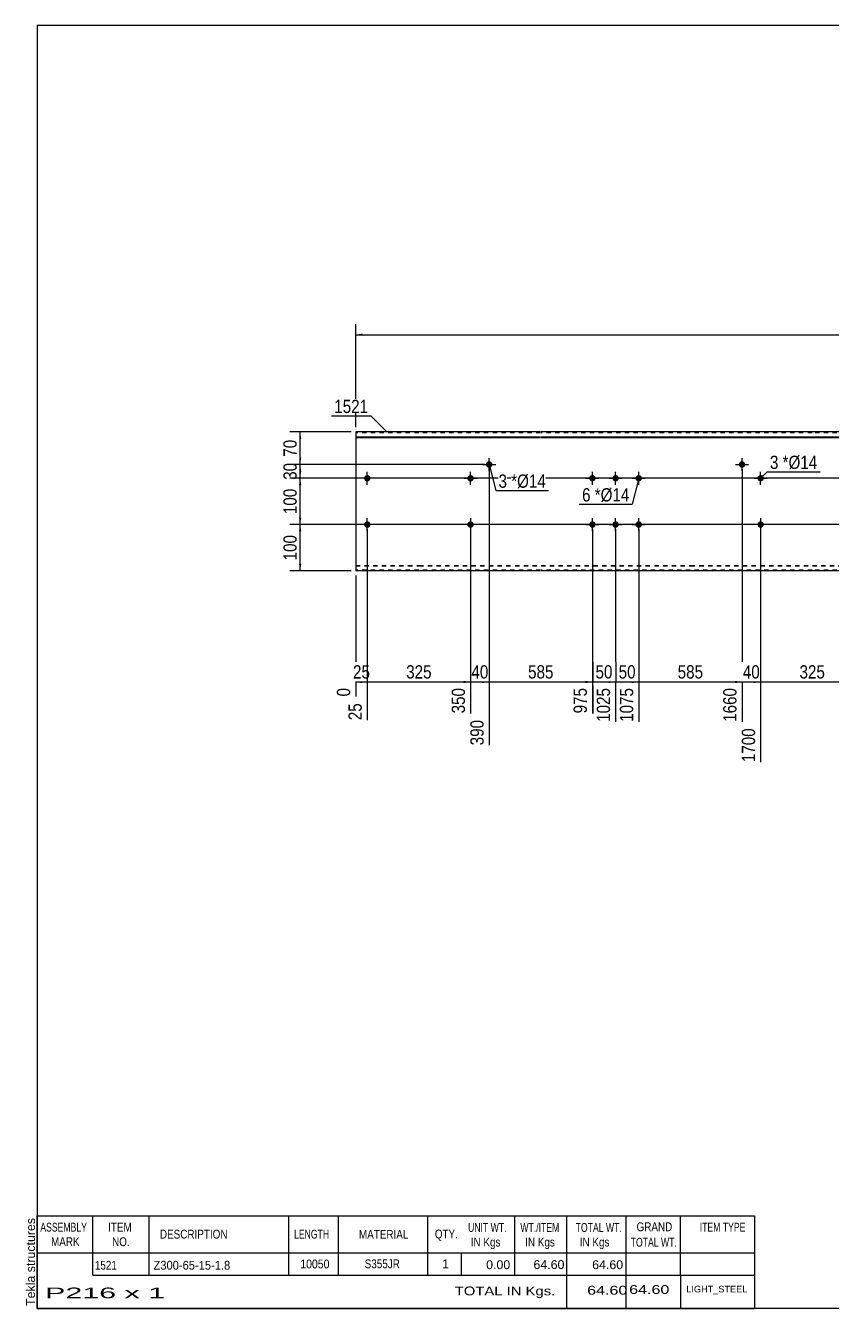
# Model space of a CAD drawing. Header units: millimetres. Extents: x -71 to 331, y -174 to 103.
# Drawn here: x -71.3 to 102.7, y -174.3 to 102.8 of the extents above; entities that cross this region are included whole.
import ezdxf

# ---------------------------------------------------------------- set-up
doc = ezdxf.new("R2010")
doc.units = ezdxf.units.MM
doc.linetypes.add('DXK_LINE_DOT1', pattern=[1.8814, 0.9407, -0.9407])
doc.styles.add('Arial', font='ARIAL.TTF', dxfattribs={"height": 0.2})
doc.styles.add('Arial Narrow', font='ARIALN.TTF', dxfattribs={"height": 0.2})

# ---------------------------------------------------------------- blocks, each defined once
blk = doc.blocks.new('Unknown-627191551-2131')
at = {"color": 5, "linetype": 'Continuous'}
for p, q in [((331.25, 102.75), (-68.75, 102.75)), ((-68.75, 102.75), (-68.75, -174.25)), ((331.25, -174.25), (331.25, 102.75)), ((-68.75, -174.25), (331.25, -174.25))]:
    blk.add_line(p, q, dxfattribs=at)
at = {"color": 174, "linetype": 'Continuous', "style": 'Arial'}
blk.add_text('Tekla structures', height=1.9102, rotation=90, dxfattribs=at).set_placement((-69.25, -173.75))
blk = doc.blocks.new('Bolt-627191551-1223 - 1203')
at = {"linetype": 'Continuous'}
blk.add_hatch(color=3, dxfattribs=at).paths.add_polyline_path([(28.12, 7.97, -1), (29.52, 7.97, -1)])
at = {"color": 3, "linetype": 'Continuous'}
for p, q in [((28.82, 6.57), (28.82, 9.37)), ((27.42, 7.97), (30.22, 7.97))]:
    blk.add_line(p, q, dxfattribs=at)
blk = doc.blocks.new('Part-627191551-1218 - 1203')
at = {"color": 2, "linetype": 'Continuous'}
for p, q in [((0, 15), (0, -15)), ((13.6, 15), (0, 15)), ((0, 13.94), (13.6, 13.94)), ((39.92, 15), (13.7, 15)), ((13.7, 13.94), (39.92, 13.94)), ((72.21, 15), (40.02, 15)), ((40.02, 13.94), (72.21, 13.94)), ((98.53, 15), (72.31, 15)), ((72.31, 13.94), (98.53, 13.94)), ((120.82, 15), (98.63, 15)), ((98.63, 13.94), (120.82, 13.94)), ((142.32, 15), (120.92, 15)), ((120.92, 13.94), (142.32, 13.94)), ((164.62, 15), (142.42, 15)), ((142.42, 13.94), (164.62, 13.94)), ((189.94, 15), (164.72, 15)), ((164.72, 13.94), (189.94, 13.94)), ((222.23, 15), (190.04, 15)), ((190.04, 13.94), (222.23, 13.94)), ((247.56, 15), (222.33, 15)), ((222.33, 13.94), (247.56, 13.94)), ((261.26, 15), (247.66, 15)), ((247.66, 13.94), (261.26, 13.94)), ((261.26, 15), (261.26, -15)), ((0, 13.81), (13.6, 13.81)), ((13.7, 13.81), (39.92, 13.81)), ((40.02, 13.81), (72.21, 13.81)), ((72.31, 13.81), (98.53, 13.81)), ((98.63, 13.81), (120.82, 13.81)), ((120.92, 13.81), (142.32, 13.81)), ((142.42, 13.81), (164.62, 13.81)), ((164.72, 13.81), (189.94, 13.81)), ((190.04, 13.81), (222.23, 13.81)), ((222.33, 13.81), (247.56, 13.81)), ((247.66, 13.81), (261.26, 13.81)), ((13.6, -15), (0, -15)), ((39.92, -15), (13.7, -15)), ((72.21, -15), (40.02, -15)), ((98.53, -15), (72.31, -15)), ((120.82, -15), (98.63, -15)), ((142.32, -15), (120.92, -15)), ((164.62, -15), (142.42, -15)), ((189.94, -15), (164.72, -15)), ((222.23, -15), (190.04, -15)), ((247.56, -15), (222.33, -15)), ((261.26, -15), (247.66, -15))]:
    blk.add_line(p, q, dxfattribs=at)
at = {"color": 7, "linetype": 'DXK_LINE_DOT1'}
for p, q in [((13.6, 14.82), (0, 14.82)), ((39.92, 14.82), (13.7, 14.82)), ((72.21, 14.82), (40.02, 14.82)), ((98.53, 14.82), (72.31, 14.82)), ((120.82, 14.82), (98.63, 14.82)), ((142.32, 14.82), (120.92, 14.82)), ((164.62, 14.82), (142.42, 14.82)), ((189.94, 14.82), (164.72, 14.82)), ((222.23, 14.82), (190.04, 14.82)), ((247.56, 14.82), (222.33, 14.82)), ((261.26, 14.82), (247.66, 14.82)), ((0, -13.81), (13.6, -13.81)), ((13.7, -13.81), (39.92, -13.81)), ((40.02, -13.81), (72.21, -13.81)), ((72.31, -13.81), (98.53, -13.81)), ((98.63, -13.81), (120.82, -13.81)), ((120.92, -13.81), (142.32, -13.81)), ((142.42, -13.81), (164.62, -13.81)), ((164.72, -13.81), (189.94, -13.81)), ((190.04, -13.81), (222.23, -13.81)), ((222.33, -13.81), (247.56, -13.81)), ((247.66, -13.81), (261.26, -13.81)), ((0, -13.94), (13.6, -13.94)), ((13.6, -14.82), (0, -14.82)), ((13.7, -13.94), (39.92, -13.94)), ((39.92, -14.82), (13.7, -14.82)), ((40.02, -13.94), (72.21, -13.94)), ((72.21, -14.82), (40.02, -14.82)), ((72.31, -13.94), (98.53, -13.94)), ((98.53, -14.82), (72.31, -14.82)), ((98.63, -13.94), (120.82, -13.94)), ((120.82, -14.82), (98.63, -14.82)), ((120.92, -13.94), (142.32, -13.94)), ((142.32, -14.82), (120.92, -14.82)), ((142.42, -13.94), (164.62, -13.94)), ((164.62, -14.82), (142.42, -14.82)), ((164.72, -13.94), (189.94, -13.94)), ((189.94, -14.82), (164.72, -14.82)), ((190.04, -13.94), (222.23, -13.94)), ((222.23, -14.82), (190.04, -14.82)), ((222.33, -13.94), (247.56, -13.94)), ((247.56, -14.82), (222.33, -14.82)), ((247.66, -13.94), (261.26, -13.94)), ((261.26, -14.82), (247.66, -14.82))]:
    blk.add_line(p, q, dxfattribs=at)
blk = doc.blocks.new('Bolt-627191551-1224 - 1203')
at = {"linetype": 'Continuous'}
blk.add_hatch(color=3, dxfattribs=at).paths.add_polyline_path([(82.71, 7.97, -1), (84.11, 7.97, -1)])
at = {"color": 3, "linetype": 'Continuous'}
for p, q in [((83.41, 6.57), (83.41, 9.37)), ((82.01, 7.97), (84.81, 7.97))]:
    blk.add_line(p, q, dxfattribs=at)
blk = doc.blocks.new('Bolt-627191551-1225 - 1203')
at = {"linetype": 'Continuous'}
for points in [[(50.41, 5, -1), (51.81, 5, -1)], [(55.41, 5, -1), (56.81, 5, -1)], [(60.41, 5, -1), (61.81, 5, -1)], [(50.41, -5, -1), (51.81, -5, -1)], [(55.41, -5, -1), (56.81, -5, -1)], [(60.41, -5, -1), (61.81, -5, -1)]]:
    blk.add_hatch(color=3, dxfattribs=at).paths.add_polyline_path(points)
at = {"color": 3, "linetype": 'Continuous'}
for p, q in [((51.11, 3.6), (51.11, 6.4)), ((56.11, 3.6), (56.11, 6.4)), ((61.11, 3.6), (61.11, 6.4)), ((49.71, 5), (52.51, 5)), ((54.71, 5), (57.51, 5)), ((59.71, 5), (62.51, 5)), ((49.71, -5), (52.51, -5)), ((51.11, -6.4), (51.11, -3.6)), ((54.71, -5), (57.51, -5)), ((56.11, -6.4), (56.11, -3.6)), ((59.71, -5), (62.51, -5)), ((61.11, -6.4), (61.11, -3.6))]:
    blk.add_line(p, q, dxfattribs=at)
blk = doc.blocks.new('Bolt-627191551-1226 - 1203')
at = {"linetype": 'Continuous'}
blk.add_hatch(color=3, dxfattribs=at).paths.add_polyline_path([(25.49, -5, -1), (24.09, -5, -1)])
at = {"color": 3, "linetype": 'Continuous'}
for p, q in [((26.19, -5), (23.39, -5)), ((24.79, -3.6), (24.79, -6.4))]:
    blk.add_line(p, q, dxfattribs=at)
blk = doc.blocks.new('Bolt-627191551-1229 - 1203')
at = {"linetype": 'Continuous'}
blk.add_hatch(color=3, dxfattribs=at).paths.add_polyline_path([(24.09, 5, -1), (25.49, 5, -1)])
at = {"color": 3, "linetype": 'Continuous'}
for p, q in [((24.79, 3.6), (24.79, 6.4)), ((23.39, 5), (26.19, 5))]:
    blk.add_line(p, q, dxfattribs=at)
blk = doc.blocks.new('Bolt-627191551-1230 - 1203')
at = {"linetype": 'Continuous'}
blk.add_hatch(color=3, dxfattribs=at).paths.add_polyline_path([(86.73, 5, -1), (88.13, 5, -1)])
at = {"color": 3, "linetype": 'Continuous'}
for p, q in [((87.43, 3.6), (87.43, 6.4)), ((86.03, 5), (88.83, 5))]:
    blk.add_line(p, q, dxfattribs=at)
blk = doc.blocks.new('Bolt-627191551-1231 - 1203')
at = {"linetype": 'Continuous'}
blk.add_hatch(color=3, dxfattribs=at).paths.add_polyline_path([(88.13, -5, -1), (86.73, -5, -1)])
at = {"color": 3, "linetype": 'Continuous'}
for p, q in [((88.83, -5), (86.03, -5)), ((87.43, -3.6), (87.43, -6.4))]:
    blk.add_line(p, q, dxfattribs=at)
blk = doc.blocks.new('Bolt-627191551-1232 - 1203')
at = {"linetype": 'Continuous'}
for points in [[(1.8, 5, -1), (3.2, 5, -1)], [(109.02, 5, -1), (110.42, 5, -1)]]:
    blk.add_hatch(color=3, dxfattribs=at).paths.add_polyline_path(points)
at = {"color": 3, "linetype": 'Continuous'}
for p, q in [((2.5, 3.6), (2.5, 6.4)), ((109.72, 3.6), (109.72, 6.4)), ((3.9, 5), (1.1, 5)), ((111.12, 5), (108.32, 5))]:
    blk.add_line(p, q, dxfattribs=at)
blk = doc.blocks.new('Bolt-627191551-1233 - 1203')
at = {"linetype": 'Continuous'}
for points in [[(1.8, -5, -1), (3.2, -5, -1)], [(109.02, -5, -1), (110.42, -5, -1)]]:
    blk.add_hatch(color=3, dxfattribs=at).paths.add_polyline_path(points)
at = {"color": 3, "linetype": 'Continuous'}
for p, q in [((3.9, -5), (1.1, -5)), ((2.5, -6.4), (2.5, -3.6)), ((111.12, -5), (108.32, -5)), ((109.72, -6.4), (109.72, -3.6))]:
    blk.add_line(p, q, dxfattribs=at)
blk = doc.blocks.new('StraightDimension-627191551-1400 - 1203')
at = {"linetype": 'Continuous'}
for points in [[(-12.25, 6.47), (-12, 7.97), (-11.75, 6.47)], [(-11.75, 6.5), (-12, 5), (-12.25, 6.5)]]:
    blk.add_hatch(color=7, dxfattribs=at).paths.add_polyline_path(points)
at = {"color": 7, "linetype": 'Continuous'}
for p, q in [((27.82, 7.97), (-14.25, 7.97)), ((-12, 5), (-12, 7.97)), ((152.52, 5), (-14.25, 5))]:
    blk.add_line(p, q, dxfattribs=at)
at = {"color": 0}
blk.add_wipeout([(-12.15, 8.91), (-16.35, 8.91), (-16.35, 4.06), (-12.15, 4.06)], dxfattribs=at)
at = {"color": 3, "style": 'Arial Narrow'}
blk.add_text('30', height=2.863, rotation=90.0002, dxfattribs=at).set_placement((-12.75, 4.66))
blk = doc.blocks.new('StraightDimension-627191551-1417 - 1203')
at = {"linetype": 'Continuous'}
for points in [[(1.5, 35.75), (0, 36), (1.5, 36.25)], [(259.76, 36.25), (261.26, 36), (259.76, 35.75)]]:
    blk.add_hatch(color=7, dxfattribs=at).paths.add_polyline_path(points)
at = {"color": 7, "linetype": 'Continuous'}
for p, q in [((0, 16), (0, 38.25)), ((261.26, 16), (261.26, 38.25)), ((0, 36), (261.26, 36))]:
    blk.add_line(p, q, dxfattribs=at)
at = {"color": 0}
blk.add_wipeout([(135.8, 36.15), (135.8, 40.35), (125.46, 40.35), (125.46, 36.15)], dxfattribs=at)
at = {"color": 3, "style": 'Arial Narrow'}
blk.add_text('10050', height=2.863, dxfattribs=at).set_placement((126.06, 36.75))
blk = doc.blocks.new('StraightDimension-627191551-1293 - 1203')
at = {"linetype": 'Continuous'}
blk.add_hatch(color=7, dxfattribs=at).paths.add_polyline_path([(81.91, -38.75), (83.41, -39), (81.91, -39.25)])
at = {"color": 7, "linetype": 'Continuous'}
for p, q in [((83.41, 6.97), (83.41, -47.61)), ((61.11, -6), (61.11, -47.61)), ((61.11, -39), (83.41, -39))]:
    blk.add_line(p, q, dxfattribs=at)
at = {"color": 0}
blk.add_wipeout([(75.6, -38.85), (75.6, -34.65), (68.92, -34.65), (68.92, -38.85)], dxfattribs=at)
at = {"color": 0, "linetype": 'Continuous'}
blk.add_wipeout([(82.81, -39.7), (78.61, -39.7), (78.61, -48.21), (82.81, -48.21)], dxfattribs=at)
at = {"color": 3, "style": 'Arial Narrow'}
blk.add_text('585', height=2.863, dxfattribs=at).set_placement((69.52, -38.25))
at = {"color": 3, "linetype": 'Continuous', "style": 'Arial Narrow'}
blk.add_text('1660', height=2.863, rotation=90.0002, dxfattribs=at).set_placement((82.21, -47.61))
blk = doc.blocks.new('StraightDimension-627191551-1297 - 1203')
at = {"linetype": 'Continuous'}
blk.add_hatch(color=7, dxfattribs=at).paths.add_polyline_path([(27.32, -38.75), (28.82, -39), (27.32, -39.25)])
at = {"color": 7, "linetype": 'Continuous'}
for p, q in [((28.82, 6.97), (28.82, -52.68)), ((24.79, -6), (24.79, -45.78)), ((24.79, -39), (28.82, -39))]:
    blk.add_line(p, q, dxfattribs=at)
at = {"color": 0}
blk.add_wipeout([(29.23, -38.85), (29.23, -34.65), (24.38, -34.65), (24.38, -38.85)], dxfattribs=at)
at = {"color": 0, "linetype": 'Continuous'}
blk.add_wipeout([(28.22, -46.6), (24.02, -46.6), (24.02, -53.28), (28.22, -53.28)], dxfattribs=at)
at = {"color": 3, "style": 'Arial Narrow'}
blk.add_text('40', height=2.863, dxfattribs=at).set_placement((24.98, -38.25))
at = {"color": 3, "linetype": 'Continuous', "style": 'Arial Narrow'}
blk.add_text('390', height=2.863, rotation=90.0002, dxfattribs=at).set_placement((27.62, -52.68))
blk = doc.blocks.new('StraightDimension-627191551-1292 - 1203')
at = {"linetype": 'Continuous'}
blk.add_hatch(color=7, dxfattribs=at).paths.add_polyline_path([(85.93, -38.75), (87.43, -39), (85.93, -39.25)])
at = {"color": 7, "linetype": 'Continuous'}
for p, q in [((83.41, 6.97), (83.41, -47.61)), ((87.43, -6), (87.43, -56.31)), ((83.41, -39), (87.43, -39))]:
    blk.add_line(p, q, dxfattribs=at)
at = {"color": 0}
blk.add_wipeout([(87.85, -38.85), (87.85, -34.65), (82.99, -34.65), (82.99, -38.85)], dxfattribs=at)
at = {"color": 0, "linetype": 'Continuous'}
blk.add_wipeout([(86.83, -48.4), (82.63, -48.4), (82.63, -56.91), (86.83, -56.91)], dxfattribs=at)
at = {"color": 3, "style": 'Arial Narrow'}
blk.add_text('40', height=2.863, dxfattribs=at).set_placement((83.59, -38.25))
at = {"color": 3, "linetype": 'Continuous', "style": 'Arial Narrow'}
blk.add_text('1700', height=2.863, rotation=90.0002, dxfattribs=at).set_placement((86.23, -56.31))
blk = doc.blocks.new('StraightDimension-627191551-1291 - 1203')
at = {"linetype": 'Continuous'}
blk.add_hatch(color=7, dxfattribs=at).paths.add_polyline_path([(108.22, -38.75), (109.72, -39), (108.22, -39.25)])
at = {"color": 7, "linetype": 'Continuous'}
for p, q in [((87.43, -6), (87.43, -56.31)), ((109.72, -6), (109.72, -47.61)), ((87.43, -39), (109.72, -39))]:
    blk.add_line(p, q, dxfattribs=at)
at = {"color": 0}
blk.add_wipeout([(101.92, -38.85), (101.92, -34.65), (95.23, -34.65), (95.23, -38.85)], dxfattribs=at)
at = {"color": 0, "linetype": 'Continuous'}
blk.add_wipeout([(109.12, -39.7), (104.92, -39.7), (104.92, -48.21), (109.12, -48.21)], dxfattribs=at)
at = {"color": 3, "style": 'Arial Narrow'}
blk.add_text('325', height=2.863, dxfattribs=at).set_placement((95.83, -38.25))
at = {"color": 3, "linetype": 'Continuous', "style": 'Arial Narrow'}
blk.add_text('2025', height=2.863, rotation=90.0002, dxfattribs=at).set_placement((108.52, -47.61))
blk = doc.blocks.new('StraightDimension-627191551-1299 - 1203')
at = {"linetype": 'Continuous'}
blk.add_hatch(color=7, dxfattribs=at).paths.add_polyline_path([(1, -38.75), (2.5, -39), (1, -39.25)])
at = {"color": 7, "linetype": 'Continuous'}
for p, q in [((2.5, -6), (2.5, -47.26)), ((0, -16), (0, -42.13)), ((0, -39), (2.5, -39))]:
    blk.add_line(p, q, dxfattribs=at)
at = {"color": 0}
blk.add_wipeout([(3.68, -38.85), (3.68, -34.65), (-1.18, -34.65), (-1.18, -38.85)], dxfattribs=at)
at = {"color": 0, "linetype": 'Continuous'}
blk.add_wipeout([(1.9, -43), (-2.3, -43), (-2.3, -47.86), (1.9, -47.86)], dxfattribs=at)
at = {"color": 3, "style": 'Arial Narrow'}
blk.add_text('25', height=2.863, dxfattribs=at).set_placement((-0.58, -38.25))
at = {"color": 0, "linetype": 'Continuous'}
blk.add_wipeout([(-0.6, -39.7), (-4.8, -39.7), (-4.8, -42.73), (-0.6, -42.73)], dxfattribs=at)
at = {"color": 3, "linetype": 'Continuous', "style": 'Arial Narrow'}
for s, height, p in [('0', 2.86, (-1.2, -42.13)), ('25', 2.863, (1.3, -47.26))]:
    blk.add_text(s, height=height, rotation=90.0002, dxfattribs=at).set_placement(p)
blk = doc.blocks.new('StraightDimension-627191551-1294 - 1203')
at = {"linetype": 'Continuous'}
blk.add_hatch(color=7, dxfattribs=at).paths.add_polyline_path([(59.61, -38.75), (61.11, -39), (59.61, -39.25)])
at = {"color": 7, "linetype": 'Continuous'}
for p, q in [((56.11, -6), (56.11, -47.61)), ((61.11, -6), (61.11, -47.61)), ((56.11, -39), (61.11, -39))]:
    blk.add_line(p, q, dxfattribs=at)
at = {"color": 0}
blk.add_wipeout([(61.04, -38.85), (61.04, -34.65), (56.18, -34.65), (56.18, -38.85)], dxfattribs=at)
at = {"color": 3, "style": 'Arial Narrow'}
blk.add_text('50', height=2.863, dxfattribs=at).set_placement((56.78, -38.25))
at = {"color": 0, "linetype": 'Continuous'}
blk.add_wipeout([(60.51, -39.7), (56.31, -39.7), (56.31, -48.21), (60.51, -48.21)], dxfattribs=at)
at = {"color": 3, "linetype": 'Continuous', "style": 'Arial Narrow'}
blk.add_text('1075', height=2.863, rotation=90.0002, dxfattribs=at).set_placement((59.91, -47.61))
blk = doc.blocks.new('StraightDimension-627191551-1295 - 1203')
at = {"linetype": 'Continuous'}
blk.add_hatch(color=7, dxfattribs=at).paths.add_polyline_path([(54.61, -38.75), (56.11, -39), (54.61, -39.25)])
at = {"color": 7, "linetype": 'Continuous'}
for p, q in [((51.11, -6), (51.11, -45.78)), ((56.11, -6), (56.11, -47.61)), ((51.11, -39), (56.11, -39))]:
    blk.add_line(p, q, dxfattribs=at)
at = {"color": 0}
blk.add_wipeout([(56.04, -38.85), (56.04, -34.65), (51.18, -34.65), (51.18, -38.85)], dxfattribs=at)
at = {"color": 3, "style": 'Arial Narrow'}
blk.add_text('50', height=2.863, dxfattribs=at).set_placement((51.78, -38.25))
at = {"color": 0, "linetype": 'Continuous'}
blk.add_wipeout([(55.51, -39.7), (51.31, -39.7), (51.31, -48.21), (55.51, -48.21)], dxfattribs=at)
at = {"color": 3, "linetype": 'Continuous', "style": 'Arial Narrow'}
blk.add_text('1025', height=2.863, rotation=90.0002, dxfattribs=at).set_placement((54.91, -47.61))
blk = doc.blocks.new('StraightDimension-627191551-1296 - 1203')
at = {"linetype": 'Continuous'}
blk.add_hatch(color=7, dxfattribs=at).paths.add_polyline_path([(49.61, -38.75), (51.11, -39), (49.61, -39.25)])
at = {"color": 7, "linetype": 'Continuous'}
for p, q in [((28.82, 6.97), (28.82, -52.68)), ((51.11, -6), (51.11, -45.78)), ((28.82, -39), (51.11, -39))]:
    blk.add_line(p, q, dxfattribs=at)
at = {"color": 0}
blk.add_wipeout([(43.31, -38.85), (43.31, -34.65), (36.62, -34.65), (36.62, -38.85)], dxfattribs=at)
at = {"color": 0, "linetype": 'Continuous'}
blk.add_wipeout([(50.51, -39.7), (46.31, -39.7), (46.31, -46.38), (50.51, -46.38)], dxfattribs=at)
at = {"color": 3, "style": 'Arial Narrow'}
blk.add_text('585', height=2.863, dxfattribs=at).set_placement((37.22, -38.25))
at = {"color": 3, "linetype": 'Continuous', "style": 'Arial Narrow'}
blk.add_text('975', height=2.863, rotation=90.0002, dxfattribs=at).set_placement((49.91, -45.78))
blk = doc.blocks.new('StraightDimension-627191551-1298 - 1203')
at = {"linetype": 'Continuous'}
blk.add_hatch(color=7, dxfattribs=at).paths.add_polyline_path([(23.29, -38.75), (24.79, -39), (23.29, -39.25)])
at = {"color": 7, "linetype": 'Continuous'}
for p, q in [((2.5, -6), (2.5, -47.26)), ((24.79, -6), (24.79, -45.78)), ((2.5, -39), (24.79, -39))]:
    blk.add_line(p, q, dxfattribs=at)
at = {"color": 0}
blk.add_wipeout([(16.99, -38.85), (16.99, -34.65), (10.3, -34.65), (10.3, -38.85)], dxfattribs=at)
at = {"color": 0, "linetype": 'Continuous'}
blk.add_wipeout([(24.19, -39.7), (19.99, -39.7), (19.99, -46.38), (24.19, -46.38)], dxfattribs=at)
at = {"color": 3, "style": 'Arial Narrow'}
blk.add_text('325', height=2.863, dxfattribs=at).set_placement((10.9, -38.25))
at = {"color": 3, "linetype": 'Continuous', "style": 'Arial Narrow'}
blk.add_text('350', height=2.863, rotation=90.0002, dxfattribs=at).set_placement((23.59, -45.78))
blk = doc.blocks.new('StraightDimension-627191551-1399 - 1203')
at = {"linetype": 'Continuous'}
for points in [[(-12.25, 13.5), (-12, 15), (-11.75, 13.5)], [(-11.75, 9.47), (-12, 7.97), (-12.25, 9.47)]]:
    blk.add_hatch(color=7, dxfattribs=at).paths.add_polyline_path(points)
at = {"color": 7, "linetype": 'Continuous'}
for p, q in [((-1, 15), (-14.25, 15)), ((-12, 7.97), (-12, 15)), ((27.82, 7.97), (-14.25, 7.97))]:
    blk.add_line(p, q, dxfattribs=at)
at = {"color": 0}
blk.add_wipeout([(-12.15, 13.91), (-16.35, 13.91), (-16.35, 9.06), (-12.15, 9.06)], dxfattribs=at)
at = {"color": 3, "style": 'Arial Narrow'}
blk.add_text('70', height=2.863, rotation=90.0002, dxfattribs=at).set_placement((-12.75, 9.66))
blk = doc.blocks.new('StraightDimension-627191551-1401 - 1203')
at = {"linetype": 'Continuous'}
for points in [[(-12.25, 3.5), (-12, 5), (-11.75, 3.5)], [(-11.75, -3.5), (-12, -5), (-12.25, -3.5)]]:
    blk.add_hatch(color=7, dxfattribs=at).paths.add_polyline_path(points)
at = {"color": 7, "linetype": 'Continuous'}
for p, q in [((152.52, 5), (-14.25, 5)), ((-12, -5), (-12, 5)), ((152.52, -5), (-14.25, -5))]:
    blk.add_line(p, q, dxfattribs=at)
at = {"color": 0}
blk.add_wipeout([(-12.15, 3.34), (-16.35, 3.34), (-16.35, -3.34), (-12.15, -3.34)], dxfattribs=at)
at = {"color": 3, "style": 'Arial Narrow'}
blk.add_text('100', height=2.863, rotation=90.0002, dxfattribs=at).set_placement((-12.75, -2.74))
blk = doc.blocks.new('StraightDimension-627191551-1402 - 1203')
at = {"linetype": 'Continuous'}
for points in [[(-12.25, -6.5), (-12, -5), (-11.75, -6.5)], [(-11.75, -13.5), (-12, -15), (-12.25, -13.5)]]:
    blk.add_hatch(color=7, dxfattribs=at).paths.add_polyline_path(points)
at = {"color": 7, "linetype": 'Continuous'}
for p, q in [((152.52, -5), (-14.25, -5)), ((-12, -15), (-12, -5)), ((-1, -15), (-14.25, -15))]:
    blk.add_line(p, q, dxfattribs=at)
at = {"color": 0}
blk.add_wipeout([(-12.15, -6.66), (-16.35, -6.66), (-16.35, -13.34), (-12.15, -13.34)], dxfattribs=at)
at = {"color": 3, "style": 'Arial Narrow'}
blk.add_text('100', height=2.863, rotation=90.0002, dxfattribs=at).set_placement((-12.75, -12.74))
blk = doc.blocks.new('CBS_BOM-627191551-2201')
at = {"color": 7, "linetype": 'Continuous'}
for p, q in [((-68.78, -162.28), (-68.78, -154.28)), ((-68.78, -154.28), (86.14, -154.28)), ((-56.78, -162.28), (-56.78, -154.28)), ((-44.59, -162.28), (-44.59, -154.28)), ((-14.43, -162.28), (-14.43, -154.28)), ((-3.75, -162.28), (-3.75, -154.28)), ((15.57, -162.28), (15.57, -154.28)), ((34.37, -162.28), (34.37, -154.28)), ((45.58, -162.28), (45.58, -154.28)), ((58.37, -162.28), (58.37, -154.28)), ((70.12, -162.28), (70.12, -154.28)), ((86.14, -154.29), (86.14, -162.27)), ((-68.78, -162.28), (86.14, -162.28)), ((-68.78, -167.08), (-68.78, -162.28)), ((-56.78, -167.08), (-56.78, -162.28)), ((-44.59, -167.08), (-44.59, -162.28)), ((-14.43, -167.08), (-14.43, -162.28)), ((-3.75, -167.08), (-3.75, -162.28)), ((15.57, -167.08), (15.57, -162.28)), ((22.83, -167.08), (22.83, -162.28)), ((34.37, -167.08), (34.37, -162.28)), ((45.58, -167.08), (45.58, -162.28)), ((58.37, -167.08), (58.37, -162.28)), ((70.14, -167.08), (70.14, -162.28)), ((86.14, -162.28), (86.14, -167.08)), ((-68.78, -174.28), (-68.78, -167.1)), ((-56.78, -167.08), (86.14, -167.08)), ((45.58, -174.28), (45.58, -167.1)), ((58.37, -174.28), (58.37, -167.1)), ((70.18, -174.28), (70.18, -167.1)), ((86.14, -167.08), (86.14, -174.28)), ((-68.78, -174.28), (86.14, -174.28))]:
    blk.add_line(p, q, dxfattribs=at)
at = {"color": 3, "linetype": 'Continuous', "style": 'Arial'}
for s, height, width, p in [('ASSEMBLY', 1.91, 0.7, (-68.1, -157.71)), ('ITEM', 1.91, 0.8, (-53.45, -157.71)), ('DESCRIPTION', 1.9102, 0.8, (-42.27, -159.21)), ('LENGTH', 1.91, 0.7, (-13.32, -159.21)), ('MATERIAL', 1.91, 0.8, (0.7, -159.26)), ('QTY.', 1.91, 0.8, (17.09, -159.18)), ('UNIT WT.', 1.91, 0.7, (24.26, -157.78)), ('WT./ITEM', 1.91, 0.7, (35.55, -157.78)), ('TOTAL WT.', 1.91, 0.7, (47.49, -157.78)), ('GRAND', 1.91, 0.8, (60.64, -157.62)), ('ITEM TYPE', 1.91, 0.7, (74.28, -157.7)), ('MARK', 1.91, 0.8, (-65.78, -160.84)), ('NO.', 1.91, 0.8, (-52.6, -160.84)), ('IN Kgs', 1.91, 0.8, (24.84, -160.92)), ('IN Kgs', 1.91, 0.8, (36.59, -160.92)), ('IN Kgs', 1.91, 0.8, (48.38, -160.92)), ('TOTAL WT.', 1.91, 0.7, (59.38, -160.96))]:
    blk.add_text(s, height=height, dxfattribs=dict(at, width=width)).set_placement(p)
at = {"color": 7, "linetype": 'Continuous', "style": 'Arial'}
for s, height, width, p in [('1521', 1.91, 0.8, (-56.32, -165.93)), ('Z300-65-15-1.8', 1.9102, 0.9, (-43.65, -165.93)), ('10050', 1.91, 0.85, (-11.97, -165.65)), ('S355JR', 1.91, 0.8, (1.94, -165.62))]:
    blk.add_text(s, height=height, dxfattribs=dict(at, width=width)).set_placement(p)
for s, p in [('1', (18.66, -165.62)), ('0.00', (28.17, -165.81)), ('64.60', (38.39, -165.78)), ('64.60', (51.06, -165.81))]:
    blk.add_text(s, height=1.91, dxfattribs=at).set_placement(p)
at = {"color": 6, "linetype": 'Continuous', "style": 'Arial'}
for s, height, width, p in [('P216 x 1', 2.292, 2.05, (-67.06, -172.09)), ('TOTAL IN Kgs.', 1.9102, 1.2, (21.38, -171.48)), ('64.60', 1.91, 1.3, (49.97, -171.33)), ('64.60', 1.91, 1.3, (59.04, -171.17))]:
    blk.add_text(s, height=height, dxfattribs=dict(at, width=width)).set_placement(p)
blk.add_text('LIGHT_STEEL', height=1.4135, dxfattribs=at).set_placement((71.39, -170.83))
blk = doc.blocks.new('Mark-627191551-1420 - 1203')
at = {"color": 0}
blk.add_wipeout([(2.69, 19.09), (2.69, 22.09), (-4.63, 22.09), (-4.63, 19.09)], dxfattribs=at)
blk.add_wipeout([(2.69, 19.09), (2.69, 22.09), (-4.63, 22.09), (-4.63, 19.09)], dxfattribs=at)
at = {"color": 7, "linetype": 'Continuous'}
for p in [(-5.23, 18.49), (6.82, 14.95)]:
    blk.add_line(p, (3.29, 18.49), dxfattribs=at)
at = {"color": 3, "style": 'Arial Narrow'}
blk.add_text('1521', height=2.863, dxfattribs=at).set_placement((-4.63, 19.09))
blk = doc.blocks.new('MarkSet-627191551-1446 - 1203')
at = {"color": 0}
blk.add_wipeout([(32.66, 2.95), (32.66, 5.95), (30.83, 5.95), (30.83, 2.95)], dxfattribs=at)
blk.add_wipeout([(32.66, 2.95), (32.66, 5.95), (30.83, 5.95), (30.83, 2.95)], dxfattribs=at)
at = {"color": 7, "linetype": 'Continuous'}
blk.add_line((28.82, 7.97), (30.23, 2.35), dxfattribs=at)
at = {"color": 0}
blk.add_wipeout([(34.84, 2.95), (34.84, 5.95), (33.56, 5.95), (33.56, 2.95)], dxfattribs=at)
blk.add_wipeout([(34.84, 2.95), (34.84, 5.95), (33.56, 5.95), (33.56, 2.95)], dxfattribs=at)
at = {"color": 3, "style": 'Arial Narrow'}
blk.add_text('3', height=2.86, dxfattribs=at).set_placement((30.83, 2.95))
at = {"color": 0}
blk.add_wipeout([(41.05, 2.95), (41.05, 5.95), (34.84, 5.95), (34.84, 2.95)], dxfattribs=at)
blk.add_wipeout([(41.05, 2.95), (41.05, 5.95), (34.84, 5.95), (34.84, 2.95)], dxfattribs=at)
at = {"color": 7, "linetype": 'Continuous'}
blk.add_line((30.23, 2.35), (41.65, 2.35), dxfattribs=at)
at = {"color": 3, "style": 'Arial Narrow'}
for s, height, p in [('*', 2.86, (33.56, 2.95)), ('Ø14', 2.863, (34.84, 2.95))]:
    blk.add_text(s, height=height, dxfattribs=at).set_placement(p)
blk = doc.blocks.new('MarkSet-627191551-1453 - 1203')
at = {"color": 0}
blk.add_wipeout([(91.27, 7.01), (91.27, 10.01), (89.44, 10.01), (89.44, 7.01)], dxfattribs=at)
blk.add_wipeout([(91.27, 7.01), (91.27, 10.01), (89.44, 10.01), (89.44, 7.01)], dxfattribs=at)
at = {"color": 7, "linetype": 'Continuous'}
blk.add_line((87.43, 5), (88.84, 6.41), dxfattribs=at)
at = {"color": 0}
blk.add_wipeout([(93.45, 7.01), (93.45, 10.01), (92.17, 10.01), (92.17, 7.01)], dxfattribs=at)
blk.add_wipeout([(93.45, 7.01), (93.45, 10.01), (92.17, 10.01), (92.17, 7.01)], dxfattribs=at)
at = {"color": 3, "style": 'Arial Narrow'}
blk.add_text('3', height=2.86, dxfattribs=at).set_placement((89.44, 7.01))
at = {"color": 0}
blk.add_wipeout([(99.66, 7.01), (99.66, 10.01), (93.45, 10.01), (93.45, 7.01)], dxfattribs=at)
blk.add_wipeout([(99.66, 7.01), (99.66, 10.01), (93.45, 10.01), (93.45, 7.01)], dxfattribs=at)
at = {"color": 7, "linetype": 'Continuous'}
blk.add_line((88.84, 6.41), (100.26, 6.41), dxfattribs=at)
at = {"color": 3, "style": 'Arial Narrow'}
for s, height, p in [('*', 2.86, (92.17, 7.01)), ('Ø14', 2.863, (93.45, 7.01))]:
    blk.add_text(s, height=height, dxfattribs=at).set_placement(p)
blk = doc.blocks.new('Mark-627191551-1468 - 1203')
at = {"color": 0}
blk.add_wipeout([(50.71, -0.01), (50.71, 2.99), (48.88, 2.99), (48.88, -0.01)], dxfattribs=at)
blk.add_wipeout([(50.71, -0.01), (50.71, 2.99), (48.88, 2.99), (48.88, -0.01)], dxfattribs=at)
blk.add_wipeout([(52.88, -0.01), (52.88, 2.99), (51.61, 2.99), (51.61, -0.01)], dxfattribs=at)
blk.add_wipeout([(52.88, -0.01), (52.88, 2.99), (51.61, 2.99), (51.61, -0.01)], dxfattribs=at)
at = {"color": 3, "style": 'Arial Narrow'}
blk.add_text('6', height=2.86, dxfattribs=at).set_placement((48.88, -0.01))
at = {"color": 0}
blk.add_wipeout([(59.1, -0.01), (59.1, 2.99), (52.88, 2.99), (52.88, -0.01)], dxfattribs=at)
blk.add_wipeout([(59.1, -0.01), (59.1, 2.99), (52.88, 2.99), (52.88, -0.01)], dxfattribs=at)
at = {"color": 7, "linetype": 'Continuous'}
for p in [(61.11, 5), (48.28, -0.61)]:
    blk.add_line(p, (59.7, -0.61), dxfattribs=at)
at = {"color": 3, "style": 'Arial Narrow'}
for s, height, p in [('*', 2.86, (51.61, -0.01)), ('Ø14', 2.863, (52.88, -0.01))]:
    blk.add_text(s, height=height, dxfattribs=at).set_placement(p)

msp = doc.modelspace()

# ---------------------------------------------------------------- block references
for name in ['Unknown-627191551-2131', 'Part-627191551-1218 - 1203', 'Bolt-627191551-1223 - 1203', 'Bolt-627191551-1224 - 1203', 'Bolt-627191551-1232 - 1203', 'Bolt-627191551-1229 - 1203', 'Bolt-627191551-1225 - 1203', 'Bolt-627191551-1230 - 1203', 'Bolt-627191551-1233 - 1203', 'Bolt-627191551-1226 - 1203', 'Bolt-627191551-1231 - 1203', 'CBS_BOM-627191551-2201']:
    msp.add_blockref(name, (0, 0))

# ---------------------------------------------------------------- next in the draw order: block references
for name in ['StraightDimension-627191551-1417 - 1203', 'StraightDimension-627191551-1400 - 1203', 'StraightDimension-627191551-1299 - 1203']:
    msp.add_blockref(name, (0, 0))

# ---------------------------------------------------------------- next in the draw order: block references
for name in ['StraightDimension-627191551-1297 - 1203', 'StraightDimension-627191551-1293 - 1203']:
    msp.add_blockref(name, (0, 0))

# ---------------------------------------------------------------- next in the draw order: block references
for name in ['StraightDimension-627191551-1292 - 1203', 'StraightDimension-627191551-1298 - 1203', 'StraightDimension-627191551-1294 - 1203']:
    msp.add_blockref(name, (0, 0))

# ---------------------------------------------------------------- next in the draw order: block references
for name in ['StraightDimension-627191551-1295 - 1203', 'StraightDimension-627191551-1291 - 1203']:
    msp.add_blockref(name, (0, 0))

# ---------------------------------------------------------------- next in the draw order: block references
msp.add_blockref('StraightDimension-627191551-1296 - 1203', (0, 0))

# ---------------------------------------------------------------- next in the draw order: block references
for name in ['StraightDimension-627191551-1399 - 1203', 'StraightDimension-627191551-1401 - 1203']:
    msp.add_blockref(name, (0, 0))

# ---------------------------------------------------------------- next in the draw order: block references
for name in ['Mark-627191551-1420 - 1203', 'MarkSet-627191551-1453 - 1203', 'MarkSet-627191551-1446 - 1203', 'Mark-627191551-1468 - 1203', 'StraightDimension-627191551-1402 - 1203']:
    msp.add_blockref(name, (0, 0))

doc.saveas('drawing.dxf')
